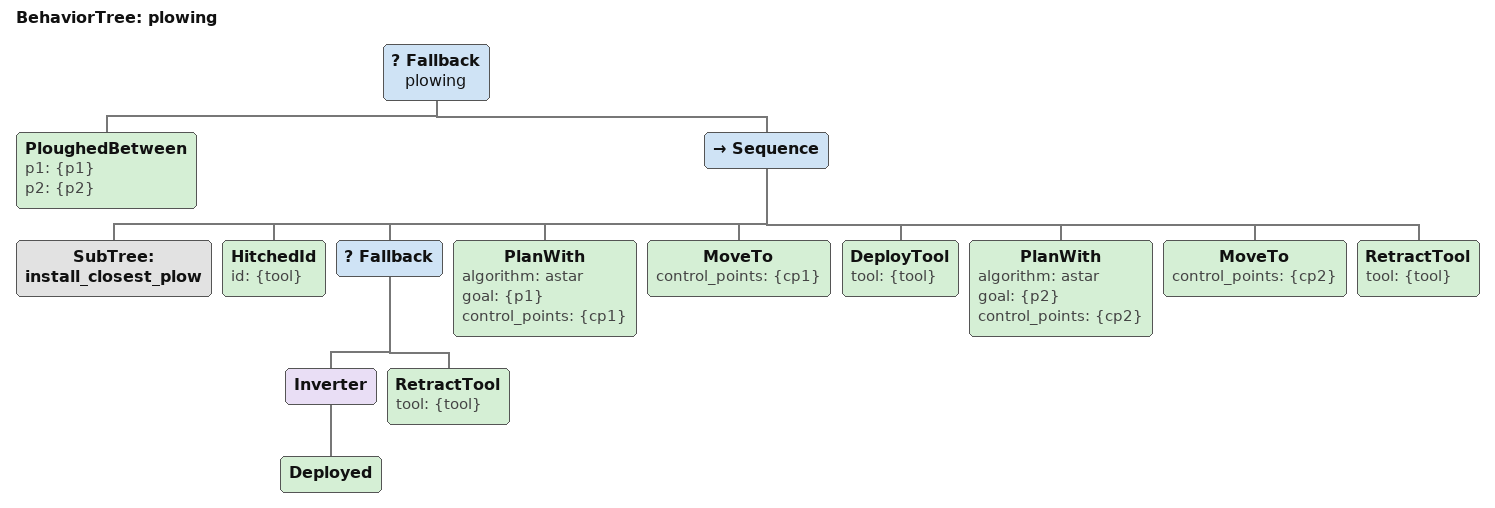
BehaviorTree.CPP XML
<?xml version="1.0"?>
<root BTCPP_format="4">
  <BehaviorTree ID="plowing">
    <Fallback name="plowing">
      <PloughedBetween p1="{p1}" p2="{p2}"/>
      <Sequence>
        <SubTree ID="install_closest_plow"/>
        <HitchedId id="{tool}"/>
        <Fallback>
          <Inverter><Deployed/></Inverter>
          <RetractTool tool="{tool}"/>
        </Fallback>
        <PlanWith algorithm="astar" goal="{p1}" control_points="{cp1}"/>
        <MoveTo control_points="{cp1}"/>
        <DeployTool tool="{tool}"/>
        <PlanWith algorithm="astar" goal="{p2}" control_points="{cp2}"/>
        <MoveTo control_points="{cp2}"/>
        <RetractTool tool="{tool}"/>
      </Sequence>
    </Fallback>
  </BehaviorTree>

</root>
